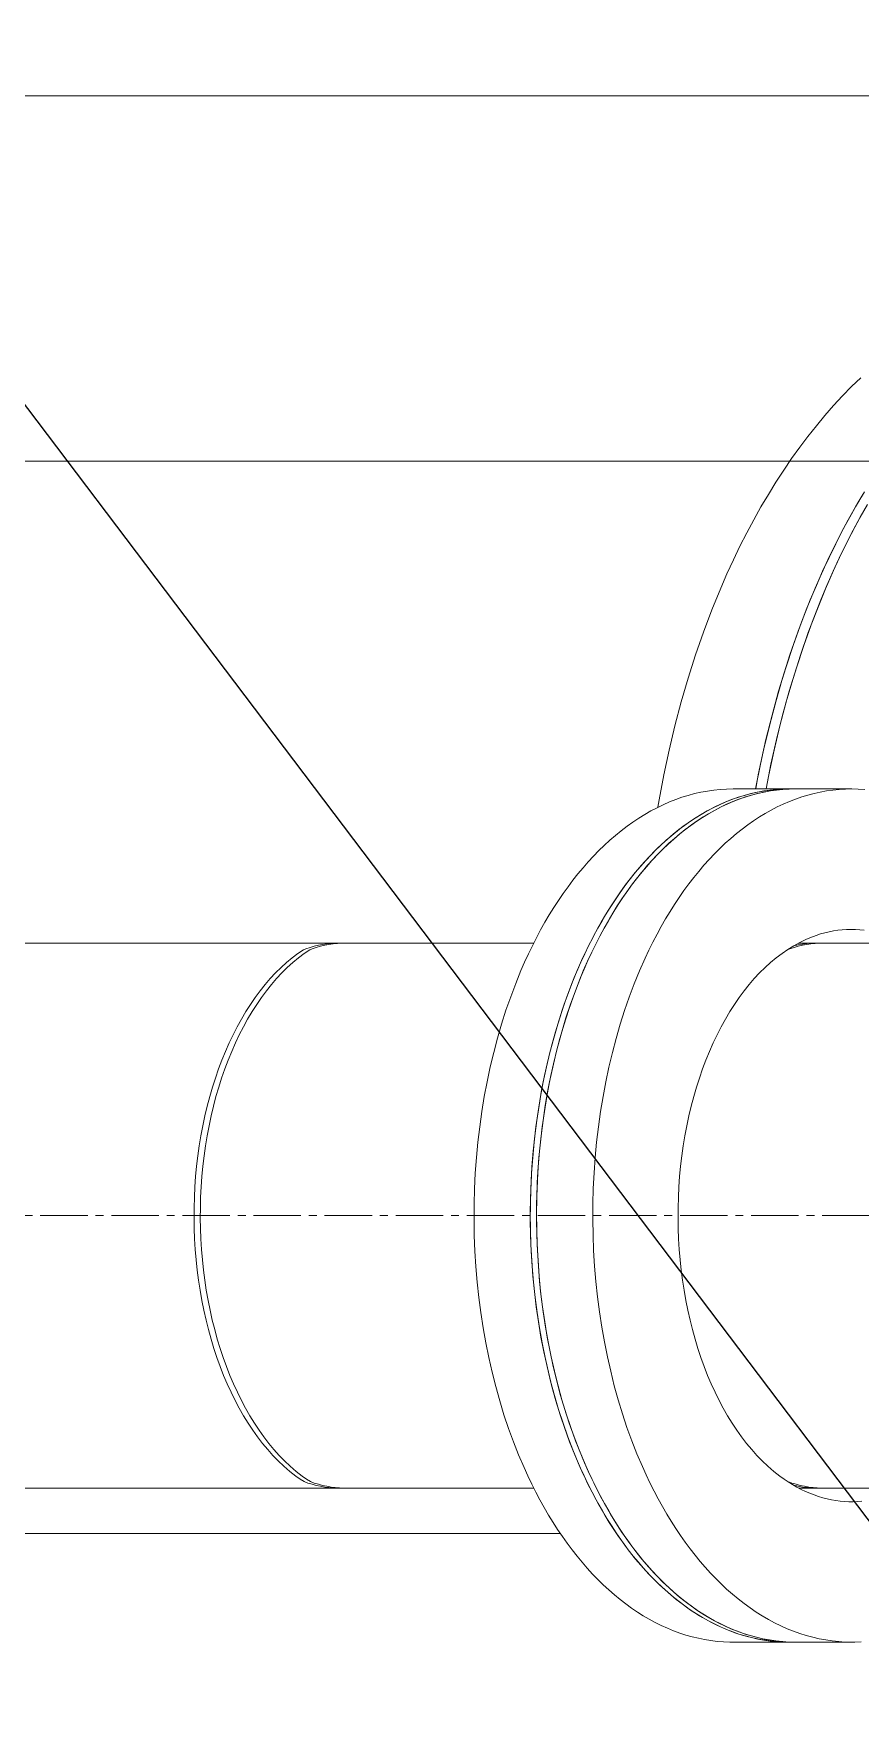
# Model space of a CAD drawing. Header units: millimetres. Extents: x 47631 to 558803, y 29659 to 315570.
# Drawn here: x 479241 to 479574, y 301700 to 302375 of the extents above; entities that cross this region are included whole.
import ezdxf

# ---------------------------------------------------------------- set-up
doc = ezdxf.new("R2010")
doc.units = ezdxf.units.MM
doc.linetypes.add('GP kota 13.83_20.63_22.63_PBS_strojarstvo_rashladni_sustav$0$CENTER2', pattern=[28.575, 19.05, -3.175, 3.175, -3.175])

msp = doc.modelspace()

# ---------------------------------------------------------------- linework, layer by layer
at = {"color": 1, "linetype": 'Continuous', "lineweight": -3}
msp.add_line((478509.57, 303187.58), (479940.55, 301296.13), dxfattribs=at)
at = {"color": 20, "linetype": 'Continuous', "lineweight": 18}
msp.add_line((478556.77, 302349.54), (488556.77, 302349.54), dxfattribs=at)
at = {"color": 8, "linetype": 'Continuous', "lineweight": 9}
for p, q in [((479573.62, 302236.22), (479569.95, 302232.65)), ((479566.32, 302228.94), (479562.75, 302225.09)), ((479569.95, 302232.65), (479566.32, 302228.94)), ((479559.24, 302221.09), (479555.79, 302216.94)), ((479562.75, 302225.09), (479559.24, 302221.09)), ((479552.41, 302212.68), (479549.11, 302208.27)), ((479555.79, 302216.94), (479552.41, 302212.68)), ((479549.11, 302208.27), (479545.85, 302203.72)), ((483157.14, 302202.73), (476790.99, 302202.73)), ((479542.67, 302199.06), (479539.55, 302194.26)), ((479545.85, 302203.72), (479542.67, 302199.06)), ((479539.55, 302194.26), (479536.5, 302189.34)), ((479536.5, 302189.34), (479533.54, 302184.3)), ((479574.48, 302189.34), (479571.5, 302184.3)), ((479575.11, 302190.39), (479572.12, 302185.34)), ((479530.63, 302179.15), (479527.82, 302173.86)), ((479533.54, 302184.3), (479530.63, 302179.15)), ((479568.61, 302179.15), (479565.8, 302173.86)), ((479569.19, 302180.19), (479566.36, 302174.92)), ((479571.5, 302184.3), (479568.61, 302179.15)), ((479572.12, 302185.34), (479569.19, 302180.19)), ((479570.58, 302174.92), (479573.43, 302180.19)), ((479571.28, 302176.22), (479574.11, 302181.42)), ((479573.43, 302180.19), (479576.36, 302185.34)), ((479527.82, 302173.86), (479525.09, 302168.48)), ((479565.8, 302173.86), (479563.05, 302168.48)), ((479566.36, 302174.92), (479563.59, 302169.53)), ((479567.83, 302169.53), (479570.58, 302174.92)), ((479568.51, 302170.88), (479571.28, 302176.22)), ((479525.09, 302168.48), (479522.43, 302162.99)), ((479563.05, 302168.48), (479560.41, 302162.99)), ((479563.59, 302169.53), (479560.9, 302164.03)), ((479563.22, 302159.93), (479565.82, 302165.47)), ((479565.15, 302164.03), (479567.83, 302169.53)), ((479565.82, 302165.47), (479568.51, 302170.88)), ((479522.43, 302162.99), (479519.84, 302157.39)), ((479560.41, 302162.99), (479557.83, 302157.39)), ((479560.9, 302164.03), (479558.3, 302158.44)), ((479559.47, 302151.44), (479563.22, 302159.93)), ((479562.54, 302158.44), (479565.15, 302164.03)), ((479519.84, 302157.39), (479517.36, 302151.69)), ((479555.79, 302152.73), (479553.35, 302146.93)), ((479557.83, 302157.39), (479555.34, 302151.69)), ((479558.3, 302158.44), (479555.79, 302152.73)), ((479557.6, 302146.93), (479560.02, 302152.73)), ((479560.02, 302152.73), (479562.54, 302158.44)), ((479517.36, 302151.69), (479513.79, 302142.95)), ((479553.35, 302146.93), (479549.87, 302138.05)), ((479555.34, 302151.69), (479551.75, 302142.95)), ((479554.11, 302138.05), (479557.6, 302146.93)), ((479555.92, 302142.73), (479559.47, 302151.44)), ((479513.79, 302142.95), (479510.41, 302134.01)), ((479551.75, 302142.95), (479548.39, 302134.01)), ((479552.55, 302133.81), (479555.92, 302142.73)), ((479510.41, 302134.01), (479507.23, 302124.86)), ((479548.39, 302134.01), (479545.19, 302124.86)), ((479549.87, 302138.05), (479546.59, 302128.97)), ((479549.38, 302124.68), (479552.55, 302133.81)), ((479550.83, 302128.97), (479554.11, 302138.05)), ((479507.23, 302124.86), (479504.26, 302115.53)), ((479545.19, 302124.86), (479542.24, 302115.53)), ((479546.59, 302128.97), (479543.51, 302119.68)), ((479547.76, 302119.68), (479550.83, 302128.97)), ((479543.51, 302119.68), (479540.64, 302110.22)), ((479544.88, 302110.22), (479547.76, 302119.68)), ((479546.42, 302115.39), (479549.38, 302124.68)), ((479504.26, 302115.53), (479501.49, 302106.04)), ((479542.24, 302115.53), (479539.47, 302106.04)), ((479543.67, 302105.92), (479546.42, 302115.39)), ((479501.49, 302106.04), (479498.93, 302096.38)), ((479539.47, 302106.04), (479536.91, 302096.38)), ((479540.64, 302110.22), (479537.99, 302100.58)), ((479541.13, 302096.28), (479543.67, 302105.92)), ((479542.24, 302100.58), (479544.88, 302110.22)), ((479537.99, 302100.58), (479535.55, 302090.82)), ((479539.8, 302090.82), (479542.24, 302100.58)), ((479498.93, 302096.38), (479496.59, 302086.58)), ((479536.91, 302096.38), (479534.57, 302086.58)), ((479538.79, 302086.51), (479541.13, 302096.28)), ((479496.59, 302086.58), (479494.48, 302076.63)), ((479534.57, 302086.58), (479532.46, 302076.63)), ((479535.55, 302090.82), (479533.34, 302080.9)), ((479536.68, 302076.59), (479538.79, 302086.51)), ((479537.56, 302080.9), (479539.8, 302090.82)), ((479533.34, 302080.9), (479531.36, 302070.98)), ((479535.6, 302070.98), (479537.56, 302080.9)), ((479494.48, 302076.63), (479492.59, 302066.56)), ((479517.12, 302070.77), (479514.55, 302070.5)), ((479519.7, 302070.93), (479517.12, 302070.77)), ((479522.29, 302070.98), (479519.7, 302070.93)), ((479544.88, 302070.98), (479522.29, 302070.98)), ((479532.46, 302076.63), (479531.4, 302070.98)), ((479535.63, 302070.98), (479536.68, 302076.59)), ((479539.73, 302070.77), (479537.15, 302070.5)), ((479539.79, 302070.77), (479537.25, 302070.51)), ((479542.31, 302070.93), (479539.73, 302070.77)), ((479539.78, 302070.51), (479542.32, 302070.77)), ((479542.34, 302070.93), (479539.79, 302070.77)), ((479539.83, 302070.53), (479542.35, 302070.78)), ((479544.89, 302070.98), (479542.31, 302070.93)), ((479542.32, 302070.77), (479544.87, 302070.93)), ((479544.89, 302070.98), (479542.34, 302070.93)), ((479542.35, 302070.78), (479544.88, 302070.93)), ((479544.87, 302070.93), (479547.41, 302070.98)), ((479544.88, 302070.93), (479547.41, 302070.98)), ((479547.41, 302070.98), (479544.89, 302070.98)), ((479570.02, 302070.98), (479547.42, 302070.98)), ((479562.44, 302070.53), (479564.96, 302070.78)), ((479564.96, 302070.78), (479567.49, 302070.93)), ((479567.49, 302070.93), (479570.02, 302070.98)), ((479570.02, 302070.98), (479572.64, 302070.93)), ((479572.64, 302070.93), (479575.27, 302070.76)), ((479494.26, 302064.64), (479491.78, 302063.45)), ((479492.59, 302066.56), (479492.1, 302063.6)), ((479496.75, 302065.74), (479494.26, 302064.64)), ((479499.25, 302066.73), (479496.75, 302065.74)), ((479501.78, 302067.62), (479499.25, 302066.73)), ((479504.32, 302068.4), (479501.78, 302067.62)), ((479506.86, 302069.08), (479504.32, 302068.4)), ((479509.42, 302069.66), (479506.86, 302069.08)), ((479511.98, 302070.13), (479509.42, 302069.66)), ((479514.55, 302070.5), (479511.98, 302070.13)), ((479516.85, 302064.64), (479514.38, 302063.45)), ((479517.2, 302064.8), (479514.75, 302063.64)), ((479519.36, 302065.74), (479516.85, 302064.64)), ((479519.66, 302065.87), (479517.2, 302064.8)), ((479517.27, 302063.64), (479519.72, 302064.8)), ((479517.48, 302063.74), (479519.91, 302064.89)), ((479521.86, 302066.73), (479519.36, 302065.74)), ((479522.14, 302066.84), (479519.66, 302065.87)), ((479519.72, 302064.8), (479522.19, 302065.87)), ((479519.91, 302064.89), (479522.36, 302065.94)), ((479524.39, 302067.62), (479521.86, 302066.73)), ((479524.63, 302067.71), (479522.14, 302066.84)), ((479522.19, 302065.87), (479524.67, 302066.84)), ((479522.36, 302065.94), (479524.83, 302066.89)), ((479526.93, 302068.4), (479524.39, 302067.62)), ((479527.14, 302068.47), (479524.63, 302067.71)), ((479524.67, 302066.84), (479527.16, 302067.71)), ((479524.83, 302066.89), (479527.3, 302067.74)), ((479529.46, 302069.08), (479526.93, 302068.4)), ((479529.66, 302069.13), (479527.14, 302068.47)), ((479527.16, 302067.71), (479529.66, 302068.47)), ((479527.3, 302067.74), (479529.78, 302068.5)), ((479532.02, 302069.66), (479529.46, 302069.08)), ((479532.19, 302069.7), (479529.66, 302069.13)), ((479529.66, 302068.47), (479532.17, 302069.13)), ((479529.78, 302068.5), (479532.28, 302069.16)), ((479534.59, 302070.13), (479532.02, 302069.66)), ((479532.17, 302069.13), (479534.7, 302069.7)), ((479534.71, 302070.16), (479532.19, 302069.7)), ((479532.28, 302069.16), (479534.79, 302069.72)), ((479537.15, 302070.5), (479534.59, 302070.13)), ((479534.7, 302069.7), (479537.24, 302070.16)), ((479537.25, 302070.51), (479534.71, 302070.16)), ((479534.79, 302069.72), (479537.3, 302070.17)), ((479537.24, 302070.16), (479539.78, 302070.51)), ((479537.3, 302070.17), (479539.83, 302070.53)), ((479540.08, 302063.74), (479542.51, 302064.89)), ((479542.51, 302064.89), (479544.97, 302065.94)), ((479544.97, 302065.94), (479547.43, 302066.89)), ((479547.43, 302066.89), (479549.9, 302067.74)), ((479549.9, 302067.74), (479552.39, 302068.5)), ((479552.39, 302068.5), (479554.89, 302069.16)), ((479554.89, 302069.16), (479557.39, 302069.72)), ((479557.39, 302069.72), (479559.91, 302070.17)), ((479559.91, 302070.17), (479562.44, 302070.53)), ((479482.08, 302057.67), (479479.71, 302055.99)), ((479484.47, 302059.27), (479482.08, 302057.67)), ((479486.89, 302060.76), (479484.47, 302059.27)), ((479489.32, 302062.15), (479486.89, 302060.76)), ((479491.78, 302063.45), (479489.32, 302062.15)), ((479504.68, 302057.67), (479502.32, 302055.99)), ((479505.16, 302058), (479502.82, 302056.35)), ((479507.08, 302059.27), (479504.68, 302057.67)), ((479507.53, 302059.55), (479505.16, 302058)), ((479505.34, 302056.35), (479507.69, 302058)), ((479505.61, 302056.55), (479507.94, 302058.17)), ((479509.49, 302060.76), (479507.08, 302059.27)), ((479509.91, 302061.02), (479507.53, 302059.55)), ((479507.69, 302058), (479510.04, 302059.55)), ((479507.94, 302058.17), (479510.3, 302059.71)), ((479511.92, 302062.15), (479509.49, 302060.76)), ((479512.33, 302062.37), (479509.91, 302061.02)), ((479510.04, 302059.55), (479512.44, 302061.02)), ((479510.3, 302059.71), (479512.67, 302061.15)), ((479514.38, 302063.45), (479511.92, 302062.15)), ((479514.75, 302063.64), (479512.33, 302062.37)), ((479512.44, 302061.02), (479514.84, 302062.37)), ((479512.67, 302061.15), (479515.06, 302062.49)), ((479514.84, 302062.37), (479517.27, 302063.64)), ((479515.06, 302062.49), (479517.48, 302063.74)), ((479528.22, 302056.55), (479530.55, 302058.17)), ((479530.55, 302058.17), (479532.89, 302059.71)), ((479532.89, 302059.71), (479535.27, 302061.15)), ((479535.27, 302061.15), (479537.67, 302062.49)), ((479537.67, 302062.49), (479540.08, 302063.74)), ((479475.06, 302052.31), (479472.77, 302050.33)), ((479477.36, 302054.19), (479475.06, 302052.31)), ((479479.71, 302055.99), (479477.36, 302054.19)), ((479495.94, 302050.85), (479493.71, 302048.82)), ((479497.66, 302052.31), (479495.37, 302050.33)), ((479498.2, 302052.76), (479495.94, 302050.85)), ((479496.24, 302048.82), (479498.47, 302050.85)), ((479496.55, 302049.13), (479498.78, 302051.12)), ((479499.97, 302054.19), (479497.66, 302052.31)), ((479500.5, 302054.61), (479498.2, 302052.76)), ((479498.47, 302050.85), (479500.73, 302052.76)), ((479498.78, 302051.12), (479501.03, 302053.02)), ((479502.32, 302055.99), (479499.97, 302054.19)), ((479502.82, 302056.35), (479500.5, 302054.61)), ((479500.73, 302052.76), (479503.02, 302054.61)), ((479501.03, 302053.02), (479503.3, 302054.83)), ((479503.02, 302054.61), (479505.34, 302056.35)), ((479503.3, 302054.83), (479505.61, 302056.55)), ((479519.16, 302049.13), (479521.38, 302051.12)), ((479521.38, 302051.12), (479523.63, 302053.02)), ((479523.63, 302053.02), (479525.91, 302054.83)), ((479525.91, 302054.83), (479528.22, 302056.55)), ((479466.21, 302043.97), (479464.08, 302041.68)), ((479468.37, 302046.18), (479466.21, 302043.97)), ((479470.55, 302048.31), (479468.37, 302046.18)), ((479472.77, 302050.33), (479470.55, 302048.31)), ((479488.81, 302043.97), (479486.69, 302041.68)), ((479489.34, 302044.52), (479487.19, 302042.24)), ((479490.98, 302046.18), (479488.81, 302043.97)), ((479491.51, 302046.72), (479489.34, 302044.52)), ((479489.72, 302042.24), (479491.85, 302044.52)), ((479490.07, 302042.62), (479492.21, 302044.88)), ((479493.16, 302048.31), (479490.98, 302046.18)), ((479493.71, 302048.82), (479491.51, 302046.72)), ((479491.85, 302044.52), (479494.03, 302046.72)), ((479492.21, 302044.88), (479494.36, 302047.04)), ((479495.37, 302050.33), (479493.16, 302048.31)), ((479494.03, 302046.72), (479496.24, 302048.82)), ((479494.36, 302047.04), (479496.55, 302049.13)), ((479512.68, 302042.62), (479514.8, 302044.88)), ((479514.8, 302044.88), (479516.96, 302047.04)), ((479516.96, 302047.04), (479519.16, 302049.13)), ((479462, 302039.3), (479459.95, 302036.83)), ((479464.08, 302041.68), (479462, 302039.3)), ((479483.03, 302037.42), (479481, 302034.88)), ((479484.6, 302039.3), (479482.55, 302036.83)), ((479485.09, 302039.87), (479483.03, 302037.42)), ((479483.52, 302034.88), (479485.56, 302037.42)), ((479483.9, 302035.36), (479485.92, 302037.86)), ((479486.69, 302041.68), (479484.6, 302039.3)), ((479487.19, 302042.24), (479485.09, 302039.87)), ((479485.56, 302037.42), (479487.62, 302039.87)), ((479485.92, 302037.86), (479487.98, 302040.29)), ((479487.62, 302039.87), (479489.72, 302042.24)), ((479487.98, 302040.29), (479490.07, 302042.62)), ((479506.5, 302035.36), (479508.53, 302037.86)), ((479508.53, 302037.86), (479510.58, 302040.29)), ((479510.58, 302040.29), (479512.68, 302042.62)), ((479455.97, 302031.67), (479454.02, 302028.96)), ((479457.93, 302034.29), (479455.97, 302031.67)), ((479459.95, 302036.83), (479457.93, 302034.29)), ((479478.56, 302031.67), (479476.63, 302028.96)), ((479479, 302032.27), (479477.05, 302029.57)), ((479480.54, 302034.29), (479478.56, 302031.67)), ((479481, 302034.88), (479479, 302032.27)), ((479479.57, 302029.57), (479481.53, 302032.27)), ((479479.96, 302030.12), (479481.91, 302032.78)), ((479482.55, 302036.83), (479480.54, 302034.29)), ((479481.53, 302032.27), (479483.52, 302034.88)), ((479481.91, 302032.78), (479483.9, 302035.36)), ((479502.57, 302030.12), (479504.51, 302032.78)), ((479504.51, 302032.78), (479506.5, 302035.36)), ((479452.13, 302026.19), (479450.28, 302023.33)), ((479454.02, 302028.96), (479452.13, 302026.19)), ((479473.26, 302023.94), (479471.44, 302021.03)), ((479474.73, 302026.19), (479472.87, 302023.33)), ((479475.14, 302026.8), (479473.26, 302023.94)), ((479473.97, 302021.03), (479475.79, 302023.94)), ((479474.37, 302021.67), (479476.19, 302024.57)), ((479476.63, 302028.96), (479474.73, 302026.19)), ((479477.05, 302029.57), (479475.14, 302026.8)), ((479475.79, 302023.94), (479477.66, 302026.8)), ((479476.19, 302024.57), (479478.06, 302027.37)), ((479477.66, 302026.8), (479479.57, 302029.57)), ((479478.06, 302027.37), (479479.96, 302030.12)), ((479496.97, 302021.67), (479498.8, 302024.57)), ((479498.8, 302024.57), (479500.67, 302027.37)), ((479500.67, 302027.37), (479502.57, 302030.12)), ((479446.7, 302017.4), (479444.97, 302014.34)), ((479448.46, 302020.4), (479446.7, 302017.4)), ((479450.28, 302023.33), (479448.46, 302020.4)), ((479469.3, 302017.4), (479467.57, 302014.34)), ((479469.66, 302018.02), (479467.92, 302014.96)), ((479471.07, 302020.4), (479469.3, 302017.4)), ((479471.44, 302021.03), (479469.66, 302018.02)), ((479470.44, 302014.96), (479472.19, 302018.02)), ((479470.85, 302015.69), (479472.59, 302018.72)), ((479472.87, 302023.33), (479471.07, 302020.4)), ((479472.19, 302018.02), (479473.97, 302021.03)), ((479472.59, 302018.72), (479474.37, 302021.67)), ((479493.45, 302015.69), (479495.19, 302018.72)), ((479495.19, 302018.72), (479496.97, 302021.67)), ((479443.29, 302011.19), (479441.67, 302007.99)), ((479444.97, 302014.34), (479443.29, 302011.19)), ((479465.9, 302011.19), (479464.27, 302007.99)), ((479466.23, 302011.82), (479464.58, 302008.61)), ((479467.57, 302014.34), (479465.9, 302011.19)), ((479467.92, 302014.96), (479466.23, 302011.82)), ((479467.11, 302008.61), (479468.75, 302011.82)), ((479467.51, 302009.42), (479469.16, 302012.59)), ((479468.75, 302011.82), (479470.44, 302014.96)), ((479469.16, 302012.59), (479470.85, 302015.69)), ((479490.12, 302009.42), (479491.77, 302012.59)), ((479491.77, 302012.59), (479493.45, 302015.69)), ((479549.13, 302009.28), (479551.58, 302010.45)), ((479551.58, 302010.45), (479553.22, 302011.16)), ((479553.22, 302011.16), (479555.78, 302012.13)), ((479555.78, 302012.13), (479557.5, 302012.69)), ((479557.5, 302012.69), (479559.24, 302013.16)), ((479559.24, 302013.16), (479560.97, 302013.58)), ((479560.97, 302013.58), (479562.72, 302013.91)), ((479562.72, 302013.91), (479564.46, 302014.18)), ((479564.46, 302014.18), (479566.22, 302014.37)), ((479566.22, 302014.37), (479567.97, 302014.49)), ((479567.97, 302014.49), (479569.72, 302014.54)), ((479569.72, 302014.54), (479571.47, 302014.52)), ((479571.47, 302014.52), (479573.23, 302014.42)), ((479573.23, 302014.42), (479574.98, 302014.25)), ((479442.22, 302009.06), (476704.81, 302009.06)), ((479345.12, 302003.12), (479347.44, 302004.86)), ((479347.44, 302004.86), (479349.66, 302006.32)), ((479347.64, 302003.12), (479349.96, 302004.86)), ((479350.6, 302006.77), (479349.66, 302006.32)), ((479349.96, 302004.86), (479352.19, 302006.32)), ((479352.28, 302007.31), (479350.6, 302006.77)), ((479353.12, 302006.77), (479352.19, 302006.32)), ((479353.96, 302007.77), (479352.28, 302007.31)), ((479354.8, 302007.31), (479353.12, 302006.77)), ((479355.66, 302008.16), (479353.96, 302007.77)), ((479356.48, 302007.77), (479354.8, 302007.31)), ((479357.35, 302008.49), (479355.66, 302008.16)), ((479358.18, 302008.16), (479356.48, 302007.77)), ((479359.05, 302008.75), (479357.35, 302008.49)), ((479359.88, 302008.49), (479358.18, 302008.16)), ((479360.75, 302008.92), (479359.05, 302008.75)), ((479361.57, 302008.75), (479359.88, 302008.49)), ((479362.46, 302009.03), (479360.75, 302008.92)), ((479363.27, 302008.92), (479361.57, 302008.75)), ((479364.16, 302009.06), (479362.46, 302009.03)), ((479364.98, 302009.03), (479363.27, 302008.92)), ((479366.69, 302009.06), (479364.98, 302009.03)), ((479440.08, 302004.72), (479438.55, 302001.38)), ((479441.67, 302007.99), (479440.08, 302004.72)), ((479462.69, 302004.72), (479461.15, 302001.38)), ((479462.98, 302005.34), (479461.43, 302002.01)), ((479464.27, 302007.99), (479462.69, 302004.72)), ((479464.58, 302008.61), (479462.98, 302005.34)), ((479463.96, 302002.01), (479465.51, 302005.34)), ((479464.36, 302002.9), (479465.91, 302006.19)), ((479465.51, 302005.34), (479467.11, 302008.61)), ((479465.91, 302006.19), (479467.51, 302009.42)), ((479486.97, 302002.9), (479488.52, 302006.19)), ((479488.52, 302006.19), (479490.12, 302009.42)), ((479539.67, 302003.12), (479541.99, 302004.86)), ((479541.99, 302004.86), (479544.33, 302006.49)), ((479545.15, 302006.77), (479544.32, 302006.46)), ((479544.33, 302006.49), (479546.71, 302007.95)), ((479546.82, 302007.31), (479545.15, 302006.77)), ((479546.71, 302007.95), (479549.13, 302009.28)), ((479548.5, 302008.33), (479546.71, 302007.95)), ((479548.51, 302007.77), (479546.82, 302007.31)), ((479550.28, 302008.64), (479548.5, 302008.33)), ((479550.2, 302008.16), (479548.51, 302007.77)), ((483122.55, 302009.06), (479548.73, 302009.06)), ((479551.9, 302008.49), (479550.2, 302008.16)), ((479552.07, 302008.86), (479550.28, 302008.64)), ((479553.6, 302008.75), (479551.9, 302008.49)), ((479553.87, 302009), (479552.07, 302008.86)), ((479555.29, 302008.92), (479553.6, 302008.75)), ((479555.66, 302009.06), (479553.87, 302009)), ((479557, 302009.03), (479555.29, 302008.92)), ((479557.46, 302009.05), (479555.66, 302009.06)), ((479558.71, 302009.06), (479557, 302009.03)), ((479336.31, 301994.76), (479338.44, 301997.04)), ((479338.44, 301997.04), (479340.62, 301999.2)), ((479338.83, 301994.76), (479340.97, 301997.04)), ((479340.62, 301999.2), (479342.85, 302001.23)), ((479340.97, 301997.04), (479343.14, 301999.2)), ((479342.85, 302001.23), (479345.12, 302003.12)), ((479343.14, 301999.2), (479345.37, 302001.23)), ((479345.37, 302001.23), (479347.64, 302003.12)), ((479437.07, 301997.99), (479434.95, 301992.79)), ((479438.55, 302001.38), (479437.07, 301997.99)), ((479459.68, 301997.99), (479457.54, 301992.79)), ((479459.95, 301998.61), (479458.49, 301995.16)), ((479461.15, 302001.38), (479459.68, 301997.99)), ((479461.43, 302002.01), (479459.95, 301998.61)), ((479460.02, 301992.66), (479462.13, 301997.84)), ((479461.02, 301995.16), (479462.46, 301998.61)), ((479462.13, 301997.84), (479464.36, 302002.9)), ((479462.46, 301998.61), (479463.96, 302002.01)), ((479482.61, 301992.66), (479484.74, 301997.84)), ((479484.74, 301997.84), (479486.97, 302002.9)), ((479530.86, 301994.76), (479532.99, 301997.04)), ((479532.99, 301997.04), (479535.16, 301999.2)), ((479535.16, 301999.2), (479537.4, 302001.23)), ((479537.4, 302001.23), (479539.67, 302003.12)), ((479330.23, 301987.14), (479332.19, 301989.8)), ((479332.19, 301989.8), (479334.22, 301992.34)), ((479332.75, 301987.14), (479334.72, 301989.8)), ((479334.22, 301992.34), (479336.31, 301994.76)), ((479334.72, 301989.8), (479336.74, 301992.34)), ((479336.74, 301992.34), (479338.83, 301994.76)), ((479434.95, 301992.79), (479432.93, 301987.47)), ((479456.42, 301989.87), (479454.46, 301984.47)), ((479457.54, 301992.79), (479455.54, 301987.47)), ((479458.49, 301995.16), (479456.42, 301989.87)), ((479456.99, 301984.47), (479458.94, 301989.87)), ((479458.02, 301987.35), (479460.02, 301992.66)), ((479458.94, 301989.87), (479461.02, 301995.16)), ((479480.61, 301987.35), (479482.61, 301992.66)), ((479524.78, 301987.14), (479526.74, 301989.8)), ((479526.74, 301989.8), (479528.77, 301992.34)), ((479528.77, 301992.34), (479530.86, 301994.76)), ((479326.47, 301981.47), (479328.32, 301984.37)), ((479328.32, 301984.37), (479330.23, 301987.14)), ((479328.99, 301981.47), (479330.85, 301984.37)), ((479330.85, 301984.37), (479332.75, 301987.14)), ((479432.93, 301987.47), (479431.04, 301982.02)), ((479454.46, 301984.47), (479452.63, 301978.94)), ((479455.54, 301987.47), (479453.63, 301982.02)), ((479455.16, 301978.94), (479456.99, 301984.47)), ((479456.12, 301981.91), (479458.02, 301987.35)), ((479478.73, 301981.91), (479480.61, 301987.35)), ((479521.02, 301981.47), (479522.87, 301984.37)), ((479522.87, 301984.37), (479524.78, 301987.14)), ((479322.98, 301975.38), (479324.69, 301978.48)), ((479324.69, 301978.48), (479326.47, 301981.47)), ((479325.5, 301975.38), (479327.21, 301978.48)), ((479327.21, 301978.48), (479328.99, 301981.47)), ((479429.27, 301976.47), (479427.62, 301970.82)), ((479431.04, 301982.02), (479429.27, 301976.47)), ((479451.88, 301976.47), (479450.23, 301970.82)), ((479452.63, 301978.94), (479450.92, 301973.31)), ((479453.63, 301982.02), (479451.88, 301976.47)), ((479452.73, 301970.74), (479454.37, 301976.38)), ((479453.45, 301973.31), (479455.16, 301978.94)), ((479454.37, 301976.38), (479456.12, 301981.91)), ((479475.33, 301970.74), (479476.97, 301976.38)), ((479476.97, 301976.38), (479478.73, 301981.91)), ((479517.53, 301975.38), (479519.23, 301978.48)), ((479519.23, 301978.48), (479521.02, 301981.47)), ((479319.77, 301968.88), (479321.33, 301972.17)), ((479321.33, 301972.17), (479322.98, 301975.38)), ((479322.29, 301968.88), (479323.85, 301972.17)), ((479323.85, 301972.17), (479325.5, 301975.38)), ((479427.62, 301970.82), (479426.1, 301965.07)), ((479450.23, 301970.82), (479448.7, 301965.07)), ((479450.92, 301973.31), (479449.35, 301967.57)), ((479451.22, 301965.01), (479452.73, 301970.74)), ((479451.88, 301967.57), (479453.45, 301973.31)), ((479473.81, 301965.01), (479475.33, 301970.74)), ((479514.32, 301968.88), (479515.88, 301972.17)), ((479515.88, 301972.17), (479517.53, 301975.38)), ((479316.85, 301962), (479318.27, 301965.48)), ((479318.27, 301965.48), (479319.77, 301968.88)), ((479319.37, 301962), (479320.79, 301965.48)), ((479320.79, 301965.48), (479322.29, 301968.88)), ((479426.1, 301965.07), (479424.7, 301959.23)), ((479448.7, 301965.07), (479447.31, 301959.23)), ((479449.35, 301967.57), (479447.9, 301961.76)), ((479449.83, 301959.2), (479451.22, 301965.01)), ((479450.42, 301961.76), (479451.88, 301967.57)), ((479472.43, 301959.2), (479473.81, 301965.01)), ((479511.4, 301962), (479512.81, 301965.48)), ((479512.81, 301965.48), (479514.32, 301968.88)), ((479314.24, 301954.8), (479315.5, 301958.45)), ((479315.5, 301958.45), (479316.85, 301962)), ((479316.76, 301954.8), (479318.02, 301958.45)), ((479318.02, 301958.45), (479319.37, 301962)), ((479424.7, 301959.23), (479423.45, 301953.31)), ((479447.31, 301959.23), (479446.05, 301953.31)), ((479447.9, 301961.76), (479446.58, 301955.85)), ((479448.57, 301953.29), (479449.83, 301959.2)), ((479449.09, 301955.85), (479450.42, 301961.76)), ((479471.18, 301953.29), (479472.43, 301959.2)), ((479508.79, 301954.8), (479510.04, 301958.45)), ((479510.04, 301958.45), (479511.4, 301962)), ((479311.96, 301947.31), (479313.05, 301951.09)), ((479313.05, 301951.09), (479314.24, 301954.8)), ((479314.48, 301947.31), (479315.58, 301951.09)), ((479315.58, 301951.09), (479316.76, 301954.8)), ((479423.45, 301953.31), (479422.32, 301947.32)), ((479445.38, 301949.87), (479444.33, 301943.82)), ((479446.05, 301953.31), (479444.93, 301947.32)), ((479446.58, 301955.85), (479445.38, 301949.87)), ((479446.85, 301943.82), (479447.91, 301949.87)), ((479447.45, 301947.32), (479448.57, 301953.29)), ((479447.91, 301949.87), (479449.09, 301955.85)), ((479470.05, 301947.32), (479471.18, 301953.29)), ((479506.5, 301947.31), (479507.6, 301951.09)), ((479507.6, 301951.09), (479508.79, 301954.8)), ((479310.01, 301939.57), (479310.94, 301943.46)), ((479310.94, 301943.46), (479311.96, 301947.31)), ((479312.54, 301939.57), (479313.46, 301943.46)), ((479313.46, 301943.46), (479314.48, 301947.31)), ((479422.32, 301947.32), (479421.32, 301941.28)), ((479444.33, 301943.82), (479443.42, 301937.7)), ((479444.93, 301947.32), (479443.93, 301941.28)), ((479445.93, 301937.7), (479446.85, 301943.82)), ((479446.46, 301941.29), (479447.45, 301947.32)), ((479469.06, 301941.29), (479470.05, 301947.32)), ((479504.56, 301939.57), (479505.49, 301943.46)), ((479505.49, 301943.46), (479506.5, 301947.31)), ((479309.16, 301935.6), (479310.01, 301939.57)), ((479311.68, 301935.6), (479312.54, 301939.57)), ((479421.32, 301941.28), (479420.47, 301935.16)), ((479443.42, 301937.7), (479442.62, 301931.55)), ((479443.93, 301941.28), (479443.08, 301935.16)), ((479445.15, 301931.55), (479445.93, 301937.7)), ((479445.6, 301935.2), (479446.46, 301941.29)), ((479468.21, 301935.2), (479469.06, 301941.29)), ((479503.71, 301935.6), (479504.56, 301939.57)), ((479307.74, 301927.56), (479308.42, 301931.6)), ((479308.42, 301931.6), (479309.16, 301935.6)), ((479310.27, 301927.56), (479310.94, 301931.6)), ((479310.94, 301931.6), (479311.68, 301935.6)), ((479420.47, 301935.16), (479419.75, 301929.01)), ((479442.62, 301931.55), (479441.99, 301925.35)), ((479443.08, 301935.16), (479442.35, 301929.01)), ((479444.3, 301922.89), (479444.88, 301929.07)), ((479444.5, 301925.35), (479445.15, 301931.55)), ((479444.88, 301929.07), (479445.6, 301935.2)), ((479466.89, 301922.89), (479467.48, 301929.07)), ((479467.48, 301929.07), (479468.21, 301935.2)), ((479502.29, 301927.56), (479502.96, 301931.6)), ((479502.96, 301931.6), (479503.71, 301935.6)), ((479306.68, 301919.35), (479307.17, 301923.47)), ((479307.17, 301923.47), (479307.74, 301927.56)), ((479309.2, 301919.35), (479309.69, 301923.47)), ((479309.69, 301923.47), (479310.27, 301927.56)), ((479419.16, 301922.81), (479418.71, 301916.58)), ((479419.75, 301929.01), (479419.16, 301922.81)), ((479441.77, 301922.81), (479441.32, 301916.58)), ((479441.99, 301925.35), (479441.48, 301919.1)), ((479442.35, 301929.01), (479441.77, 301922.81)), ((479443.84, 301916.68), (479444.3, 301922.89)), ((479444, 301919.1), (479444.5, 301925.35)), ((479466.45, 301916.68), (479466.89, 301922.89)), ((479501.23, 301919.35), (479501.72, 301923.47)), ((479501.72, 301923.47), (479502.29, 301927.56)), ((479306.29, 301915.2), (479306.68, 301919.35)), ((479308.81, 301915.2), (479309.2, 301919.35)), ((479418.71, 301916.58), (479418.4, 301910.33)), ((479441.32, 301916.58), (479441, 301910.33)), ((479441.48, 301919.1), (479441.11, 301912.83)), ((479443.53, 301910.45), (479443.84, 301916.68)), ((479443.64, 301912.83), (479444, 301919.1)), ((479466.13, 301910.45), (479466.45, 301916.68)), ((479500.84, 301915.2), (479501.23, 301919.35)), ((479305.78, 301906.87), (479306, 301911.04)), ((479306, 301911.04), (479306.29, 301915.2)), ((479308.3, 301906.87), (479308.52, 301911.04)), ((479308.52, 301911.04), (479308.81, 301915.2)), ((479418.4, 301910.33), (479418.23, 301904.07)), ((479441, 301910.33), (479440.84, 301904.07)), ((479441.11, 301912.83), (479440.89, 301906.55)), ((479443.36, 301904.2), (479443.53, 301910.45)), ((479443.4, 301906.55), (479443.64, 301912.83)), ((479465.96, 301904.2), (479466.13, 301910.45)), ((479500.33, 301906.87), (479500.55, 301911.04)), ((479500.55, 301911.04), (479500.84, 301915.2)), ((479305.64, 301898.48), (479305.67, 301902.68)), ((479305.67, 301902.68), (479305.78, 301906.87)), ((479308.17, 301898.48), (479308.19, 301902.68)), ((479308.19, 301902.68), (479308.3, 301906.87)), ((479418.23, 301904.07), (479418.2, 301897.8)), ((479440.89, 301906.55), (479440.79, 301900.26)), ((479440.84, 301904.07), (479440.8, 301897.8)), ((479443.32, 301900.26), (479443.4, 301906.55)), ((479443.33, 301897.95), (479443.36, 301904.2)), ((479465.93, 301897.95), (479465.96, 301904.2)), ((479500.19, 301898.48), (479500.22, 301902.68)), ((479500.22, 301902.68), (479500.33, 301906.87)), ((479305.72, 301894.29), (479305.64, 301898.48)), ((479308.24, 301894.29), (479308.17, 301898.48)), ((479418.2, 301897.8), (479418.31, 301891.53)), ((479440.79, 301900.26), (479440.85, 301893.97)), ((479440.8, 301897.8), (479440.91, 301891.53)), ((479443.38, 301893.97), (479443.32, 301900.26)), ((479443.43, 301891.7), (479443.33, 301897.95)), ((479466.04, 301891.7), (479465.93, 301897.95)), ((479500.27, 301894.29), (479500.19, 301898.48)), ((479305.88, 301890.11), (479305.72, 301894.29)), ((479306.13, 301885.93), (479305.88, 301890.11)), ((479308.4, 301890.11), (479308.24, 301894.29)), ((479308.65, 301885.93), (479308.4, 301890.11)), ((479418.31, 301891.53), (479418.55, 301885.27)), ((479440.85, 301893.97), (479441.05, 301887.71)), ((479440.91, 301891.53), (479441.16, 301885.27)), ((479443.56, 301887.71), (479443.38, 301893.97)), ((479443.67, 301885.47), (479443.43, 301891.7)), ((479466.28, 301885.47), (479466.04, 301891.7)), ((479500.42, 301890.11), (479500.27, 301894.29)), ((479500.68, 301885.93), (479500.42, 301890.11)), ((479306.47, 301881.78), (479306.13, 301885.93)), ((479309, 301881.78), (479308.65, 301885.93)), ((479418.55, 301885.27), (479418.94, 301879.03)), ((479441.05, 301887.71), (479441.38, 301881.45)), ((479441.16, 301885.27), (479441.55, 301879.03)), ((479443.91, 301881.45), (479443.56, 301887.71)), ((479444.05, 301879.25), (479443.67, 301885.47)), ((479466.66, 301879.25), (479466.28, 301885.47)), ((479501.02, 301881.78), (479500.68, 301885.93)), ((479306.91, 301877.64), (479306.47, 301881.78)), ((479307.45, 301873.54), (479306.91, 301877.64)), ((479309.44, 301877.64), (479309, 301881.78)), ((479309.97, 301873.54), (479309.44, 301877.64)), ((479418.94, 301879.03), (479419.47, 301872.82)), ((479441.38, 301881.45), (479441.85, 301875.22)), ((479441.55, 301879.03), (479442.07, 301872.82)), ((479441.85, 301875.22), (479442.45, 301869.02)), ((479444.37, 301875.22), (479443.91, 301881.45)), ((479444.56, 301873.06), (479444.05, 301879.25)), ((479444.98, 301869.02), (479444.37, 301875.22)), ((479467.17, 301873.05), (479466.66, 301879.25)), ((479501.46, 301877.64), (479501.02, 301881.78)), ((479502, 301873.54), (479501.46, 301877.64)), ((479308.06, 301869.48), (479307.45, 301873.54)), ((479308.78, 301865.45), (479308.06, 301869.48)), ((479310.58, 301869.48), (479309.97, 301873.54)), ((479311.3, 301865.45), (479310.58, 301869.48)), ((479419.47, 301872.82), (479420.13, 301866.64)), ((479442.07, 301872.82), (479442.73, 301866.64)), ((479442.45, 301869.02), (479443.21, 301862.86)), ((479445.22, 301866.9), (479444.56, 301873.06)), ((479445.72, 301862.86), (479444.98, 301869.02)), ((479467.83, 301866.9), (479467.17, 301873.05)), ((479502.61, 301869.48), (479502, 301873.54)), ((479503.33, 301865.45), (479502.61, 301869.48)), ((479309.57, 301861.47), (479308.78, 301865.45)), ((479312.1, 301861.47), (479311.3, 301865.45)), ((479420.13, 301866.64), (479420.92, 301860.52)), ((479442.73, 301866.64), (479443.53, 301860.52)), ((479443.21, 301862.86), (479444.09, 301856.76)), ((479446.02, 301860.78), (479445.22, 301866.9)), ((479446.62, 301856.76), (479445.72, 301862.86)), ((479468.62, 301860.78), (479467.83, 301866.9)), ((479504.12, 301861.47), (479503.33, 301865.45)), ((479310.47, 301857.54), (479309.57, 301861.47)), ((479311.43, 301853.67), (479310.47, 301857.54)), ((479312.99, 301857.54), (479312.1, 301861.47)), ((479313.95, 301853.67), (479312.99, 301857.54)), ((479420.92, 301860.52), (479421.86, 301854.44)), ((479443.53, 301860.52), (479444.47, 301854.44)), ((479444.09, 301856.76), (479445.11, 301850.7)), ((479446.94, 301854.73), (479446.02, 301860.78)), ((479447.63, 301850.7), (479446.62, 301856.76)), ((479469.54, 301854.73), (479468.62, 301860.78)), ((479505.01, 301857.54), (479504.12, 301861.47)), ((479505.98, 301853.67), (479505.01, 301857.54)), ((479312.49, 301849.85), (479311.43, 301853.67)), ((479313.63, 301846.1), (479312.49, 301849.85)), ((479315.01, 301849.85), (479313.95, 301853.67)), ((479316.15, 301846.1), (479315.01, 301849.85)), ((479421.86, 301854.44), (479422.92, 301848.42)), ((479422.92, 301848.42), (479424.13, 301842.46)), ((479444.47, 301854.44), (479445.53, 301848.42)), ((479445.11, 301850.7), (479446.26, 301844.72)), ((479445.53, 301848.42), (479446.74, 301842.46)), ((479447.99, 301848.72), (479446.94, 301854.73)), ((479448.79, 301844.72), (479447.63, 301850.7)), ((479449.19, 301842.79), (479447.99, 301848.72)), ((479470.6, 301848.72), (479469.54, 301854.73)), ((479471.8, 301842.79), (479470.6, 301848.72)), ((479507.04, 301849.85), (479505.98, 301853.67)), ((479508.18, 301846.1), (479507.04, 301849.85)), ((479314.86, 301842.42), (479313.63, 301846.1)), ((479316.17, 301838.82), (479314.86, 301842.42)), ((479317.38, 301842.42), (479316.15, 301846.1)), ((479318.69, 301838.82), (479317.38, 301842.42)), ((479424.13, 301842.46), (479425.46, 301836.59)), ((479446.26, 301844.72), (479447.54, 301838.81)), ((479446.74, 301842.46), (479448.07, 301836.59)), ((479450.07, 301838.81), (479448.79, 301844.72)), ((479450.51, 301836.93), (479449.19, 301842.79)), ((479473.12, 301836.93), (479471.8, 301842.79)), ((479509.41, 301842.42), (479508.18, 301846.1)), ((479510.71, 301838.82), (479509.41, 301842.42)), ((479317.55, 301835.3), (479316.17, 301838.82)), ((479319, 301831.87), (479317.55, 301835.3)), ((479320.07, 301835.3), (479318.69, 301838.82)), ((479321.52, 301831.87), (479320.07, 301835.3)), ((479425.46, 301836.59), (479426.93, 301830.8)), ((479447.54, 301838.81), (479448.96, 301832.98)), ((479448.07, 301836.59), (479449.53, 301830.8)), ((479451.49, 301832.98), (479450.07, 301838.81)), ((479451.96, 301831.15), (479450.51, 301836.93)), ((479474.57, 301831.15), (479473.12, 301836.93)), ((479512.09, 301835.3), (479510.71, 301838.82)), ((479513.55, 301831.87), (479512.09, 301835.3)), ((479320.54, 301828.52), (479319, 301831.87)), ((479322.15, 301825.26), (479320.54, 301828.52)), ((479323.06, 301828.52), (479321.52, 301831.87)), ((479324.67, 301825.26), (479323.06, 301828.52)), ((479426.93, 301830.8), (479428.51, 301825.1)), ((479448.96, 301832.98), (479450.51, 301827.24)), ((479449.53, 301830.8), (479451.12, 301825.1)), ((479453.02, 301827.24), (479451.49, 301832.98)), ((479453.54, 301825.47), (479451.96, 301831.15)), ((479476.14, 301825.47), (479474.57, 301831.15)), ((479515.08, 301828.52), (479513.55, 301831.87)), ((479516.7, 301825.26), (479515.08, 301828.52)), ((479323.83, 301822.11), (479322.15, 301825.26)), ((479325.58, 301819.06), (479323.83, 301822.11)), ((479326.35, 301822.11), (479324.67, 301825.26)), ((479328.1, 301819.06), (479326.35, 301822.11)), ((479428.51, 301825.1), (479430.23, 301819.5)), ((479450.51, 301827.24), (479452.17, 301821.59)), ((479451.12, 301825.1), (479452.83, 301819.5)), ((479452.17, 301821.59), (479453.98, 301816.05)), ((479454.7, 301821.59), (479453.02, 301827.24)), ((479455.23, 301819.88), (479453.54, 301825.47)), ((479456.49, 301816.05), (479454.7, 301821.59)), ((479477.84, 301819.88), (479476.14, 301825.47)), ((479518.38, 301822.11), (479516.7, 301825.26)), ((479520.13, 301819.06), (479518.38, 301822.11)), ((479327.39, 301816.12), (479325.58, 301819.06)), ((479329.26, 301813.29), (479327.39, 301816.12)), ((479329.91, 301816.12), (479328.1, 301819.06)), ((479331.79, 301813.29), (479329.91, 301816.12)), ((479430.23, 301819.5), (479432.06, 301814.01)), ((479452.83, 301819.5), (479454.67, 301814.01)), ((479453.98, 301816.05), (479455.89, 301810.63)), ((479457.06, 301814.4), (479455.23, 301819.88)), ((479458.41, 301810.63), (479456.49, 301816.05)), ((479459.01, 301809.03), (479457.06, 301814.4)), ((479479.66, 301814.4), (479477.84, 301819.88)), ((479481.61, 301809.03), (479479.66, 301814.4)), ((479521.93, 301816.12), (479520.13, 301819.06)), ((479523.81, 301813.29), (479521.93, 301816.12)), ((479331.21, 301810.58), (479329.26, 301813.29)), ((479333.21, 301807.98), (479331.21, 301810.58)), ((479333.73, 301810.58), (479331.79, 301813.29)), ((479335.26, 301805.5), (479333.21, 301807.98)), ((479335.73, 301807.98), (479333.73, 301810.58)), ((479337.78, 301805.5), (479335.73, 301807.98)), ((479432.06, 301814.01), (479434.03, 301808.64)), ((479434.03, 301808.64), (479436.1, 301803.37)), ((479454.67, 301814.01), (479456.62, 301808.64)), ((479455.89, 301810.63), (479457.92, 301805.32)), ((479456.62, 301808.64), (479458.71, 301803.37)), ((479460.45, 301805.32), (479458.41, 301810.63)), ((479461.07, 301803.78), (479459.01, 301809.03)), ((479483.68, 301803.78), (479481.61, 301809.03)), ((479525.75, 301810.58), (479523.81, 301813.29)), ((479527.76, 301807.98), (479525.75, 301810.58)), ((479529.81, 301805.5), (479527.76, 301807.98)), ((479337.37, 301803.14), (479335.26, 301805.5)), ((479339.52, 301800.92), (479337.37, 301803.14)), ((479339.89, 301803.14), (479337.78, 301805.5)), ((479341.73, 301798.83), (479339.52, 301800.92)), ((479342.04, 301800.92), (479339.89, 301803.14)), ((479344.25, 301798.83), (479342.04, 301800.92)), ((479436.1, 301803.37), (479438.29, 301798.25)), ((479457.92, 301805.32), (479460.08, 301800.13)), ((479458.71, 301803.37), (479460.9, 301798.25)), ((479462.61, 301800.13), (479460.45, 301805.32)), ((479463.24, 301798.66), (479461.07, 301803.78)), ((479485.85, 301798.66), (479483.68, 301803.78)), ((479531.92, 301803.14), (479529.81, 301805.5)), ((479534.07, 301800.92), (479531.92, 301803.14)), ((479536.28, 301798.83), (479534.07, 301800.92)), ((479344.16, 301796.73), (479341.73, 301798.83)), ((479346.62, 301794.79), (479344.16, 301796.73)), ((479346.68, 301796.73), (479344.25, 301798.83)), ((479348.3, 301793.58), (479346.62, 301794.79)), ((479349.15, 301794.79), (479346.68, 301796.73)), ((479350.82, 301793.58), (479349.15, 301794.79)), ((479438.29, 301798.25), (479439.82, 301794.9)), ((479439.82, 301794.9), (479441.39, 301791.63)), ((479460.08, 301800.13), (479461.58, 301796.75)), ((479460.9, 301798.25), (479462.42, 301794.9)), ((479461.58, 301796.75), (479463.12, 301793.43)), ((479462.42, 301794.9), (479464, 301791.63)), ((479464.1, 301796.75), (479462.61, 301800.13)), ((479464.75, 301795.32), (479463.24, 301798.66)), ((479465.65, 301793.43), (479464.1, 301796.75)), ((479466.32, 301792.05), (479464.75, 301795.32)), ((479487.36, 301795.32), (479485.85, 301798.66)), ((479488.92, 301792.05), (479487.36, 301795.32)), ((479538.71, 301796.73), (479536.28, 301798.83)), ((479541.17, 301794.79), (479538.71, 301796.73)), ((479542.84, 301793.58), (479541.17, 301794.79)), ((479442.21, 301790), (476668.08, 301790)), ((479349.98, 301792.6), (479348.3, 301793.58)), ((479349.98, 301792.6), (479351.45, 301792.02)), ((479352.51, 301792.6), (479350.82, 301793.58)), ((479351.45, 301792.02), (479353.12, 301791.51)), ((479352.51, 301792.6), (479353.97, 301792.02)), ((479353.12, 301791.51), (479354.8, 301791.08)), ((479353.97, 301792.02), (479355.64, 301791.51)), ((479354.8, 301791.08), (479356.5, 301790.73)), ((479355.64, 301791.51), (479357.32, 301791.08)), ((479356.5, 301790.73), (479358.2, 301790.43)), ((479357.32, 301791.08), (479359.02, 301790.73)), ((479358.2, 301790.43), (479359.9, 301790.22)), ((479359.02, 301790.73), (479360.72, 301790.43)), ((479359.9, 301790.22), (479361.6, 301790.07)), ((479360.72, 301790.43), (479362.43, 301790.22)), ((479361.6, 301790.07), (479363.31, 301790)), ((479362.43, 301790.22), (479364.12, 301790.07)), ((479363.31, 301790), (479364.16, 301790)), ((479364.12, 301790.07), (479365.83, 301790)), ((479365.83, 301790), (479366.69, 301790)), ((479441.39, 301791.63), (479443.01, 301788.41)), ((479443.01, 301788.41), (479444.69, 301785.26)), ((479463.12, 301793.43), (479464.72, 301790.17)), ((479464, 301791.63), (479465.62, 301788.41)), ((479464.72, 301790.17), (479466.37, 301786.98)), ((479465.62, 301788.41), (479467.29, 301785.26)), ((479467.25, 301790.17), (479465.65, 301793.43)), ((479467.93, 301788.82), (479466.32, 301792.05)), ((479468.89, 301786.98), (479467.25, 301790.17)), ((479469.59, 301785.67), (479467.93, 301788.82)), ((479490.54, 301788.82), (479488.92, 301792.05)), ((479492.2, 301785.67), (479490.54, 301788.82)), ((479544.53, 301792.45), (479542.84, 301793.58)), ((479544.32, 301792.6), (479545.99, 301792.02)), ((479546.24, 301791.39), (479544.53, 301792.45)), ((479545.99, 301792.02), (479547.66, 301791.51)), ((479547.96, 301790.4), (479546.24, 301791.39)), ((479546.71, 301791.11), (479548.5, 301790.73)), ((479547.66, 301791.51), (479549.35, 301791.08)), ((479549.7, 301789.49), (479547.96, 301790.4)), ((479548.5, 301790.73), (479550.28, 301790.42)), ((483122.55, 301790), (479548.74, 301790)), ((479549.35, 301791.08), (479551.05, 301790.73)), ((479551.45, 301788.65), (479549.7, 301789.49)), ((479550.28, 301790.42), (479552.07, 301790.2)), ((479551.05, 301790.73), (479552.74, 301790.43)), ((479553.22, 301787.9), (479551.45, 301788.65)), ((479552.07, 301790.2), (479553.87, 301790.06)), ((479552.74, 301790.43), (479554.45, 301790.22)), ((479554.93, 301787.24), (479553.22, 301787.9)), ((479553.87, 301790.06), (479555.66, 301790)), ((479554.45, 301790.22), (479556.15, 301790.07)), ((479555.66, 301790), (479557.46, 301790.01)), ((479556.15, 301790.07), (479557.86, 301790)), ((479557.86, 301790), (479558.71, 301790)), ((479444.69, 301785.26), (479446.4, 301782.18)), ((479446.4, 301782.18), (479448.15, 301779.17)), ((479466.37, 301786.98), (479468.06, 301783.86)), ((479467.29, 301785.26), (479469, 301782.18)), ((479468.06, 301783.86), (479469.8, 301780.8)), ((479470.58, 301783.86), (479468.89, 301786.98)), ((479469, 301782.18), (479470.76, 301779.17)), ((479471.29, 301782.6), (479469.59, 301785.67)), ((479469.8, 301780.8), (479471.58, 301777.81)), ((479472.32, 301780.8), (479470.58, 301783.86)), ((479473.03, 301779.58), (479471.29, 301782.6)), ((479474.11, 301777.81), (479472.32, 301780.8)), ((479493.89, 301782.6), (479492.2, 301785.67)), ((479495.64, 301779.58), (479493.89, 301782.6)), ((479556.65, 301786.64), (479554.93, 301787.24)), ((479558.37, 301786.13), (479556.65, 301786.64)), ((479560.1, 301785.67), (479558.37, 301786.13)), ((479561.84, 301785.31), (479560.1, 301785.67)), ((479563.6, 301785), (479561.84, 301785.31)), ((479565.34, 301784.77), (479563.6, 301785)), ((479567.09, 301784.61), (479565.34, 301784.77)), ((479568.84, 301784.53), (479567.09, 301784.61)), ((479570.6, 301784.51), (479568.84, 301784.53)), ((479572.35, 301784.58), (479570.6, 301784.51)), ((479574.11, 301784.71), (479572.35, 301784.58)), ((479448.15, 301779.17), (479449.96, 301776.23)), ((479449.96, 301776.23), (479451.8, 301773.36)), ((479470.76, 301779.17), (479472.57, 301776.23)), ((479471.58, 301777.81), (479473.41, 301774.91)), ((479472.57, 301776.23), (479474.41, 301773.36)), ((479474.83, 301776.64), (479473.03, 301779.58)), ((479473.41, 301774.91), (479475.28, 301772.06)), ((479475.92, 301774.91), (479474.11, 301777.81)), ((479476.67, 301773.77), (479474.83, 301776.64)), ((479477.79, 301772.06), (479475.92, 301774.91)), ((479497.43, 301776.64), (479495.64, 301779.58)), ((479499.26, 301773.77), (479497.43, 301776.64)), ((479452.9, 301771.73), (476694.51, 301771.73)), ((479451.8, 301773.36), (479453.7, 301770.56)), ((479453.7, 301770.56), (479455.62, 301767.85)), ((479455.62, 301767.85), (479457.59, 301765.2)), ((479474.41, 301773.36), (479476.3, 301770.56)), ((479475.28, 301772.06), (479477.18, 301769.3)), ((479476.3, 301770.56), (479478.23, 301767.84)), ((479478.54, 301770.98), (479476.67, 301773.77)), ((479477.18, 301769.3), (479479.13, 301766.62)), ((479479.71, 301769.3), (479477.79, 301772.06)), ((479478.23, 301767.84), (479480.2, 301765.2)), ((479480.45, 301768.25), (479478.54, 301770.98)), ((479481.66, 301766.62), (479479.71, 301769.3)), ((479482.42, 301765.62), (479480.45, 301768.25)), ((479501.14, 301770.98), (479499.26, 301773.77)), ((479503.06, 301768.25), (479501.14, 301770.98)), ((479505.01, 301765.62), (479503.06, 301768.25)), ((479457.59, 301765.2), (479459.6, 301762.65)), ((479459.6, 301762.65), (479461.64, 301760.17)), ((479479.13, 301766.62), (479481.12, 301764.02)), ((479480.2, 301765.2), (479482.21, 301762.65)), ((479481.12, 301764.02), (479483.15, 301761.49)), ((479483.65, 301764.02), (479481.66, 301766.62)), ((479482.21, 301762.65), (479484.25, 301760.17)), ((479484.41, 301763.05), (479482.42, 301765.62)), ((479483.15, 301761.49), (479485.21, 301759.05)), ((479485.68, 301761.49), (479483.65, 301764.02)), ((479486.45, 301760.56), (479484.41, 301763.05)), ((479487.74, 301759.05), (479485.68, 301761.49)), ((479488.51, 301758.17), (479486.45, 301760.56)), ((479507.02, 301763.05), (479505.01, 301765.62)), ((479509.04, 301760.56), (479507.02, 301763.05)), ((479511.12, 301758.17), (479509.04, 301760.56)), ((479461.64, 301760.17), (479463.73, 301757.78)), ((479463.73, 301757.78), (479465.84, 301755.47)), ((479465.84, 301755.47), (479467.99, 301753.24)), ((479484.25, 301760.17), (479486.34, 301757.78)), ((479485.21, 301759.05), (479487.31, 301756.69)), ((479486.34, 301757.78), (479488.45, 301755.47)), ((479487.31, 301756.69), (479489.45, 301754.41)), ((479489.84, 301756.69), (479487.74, 301759.05)), ((479488.45, 301755.47), (479490.6, 301753.24)), ((479490.61, 301755.85), (479488.51, 301758.17)), ((479489.45, 301754.41), (479491.62, 301752.23)), ((479491.98, 301754.41), (479489.84, 301756.69)), ((479492.75, 301753.62), (479490.61, 301755.85)), ((479494.14, 301752.23), (479491.98, 301754.41)), ((479513.22, 301755.85), (479511.12, 301758.17)), ((479515.35, 301753.62), (479513.22, 301755.85)), ((479467.99, 301753.24), (479470.17, 301751.1)), ((479470.17, 301751.1), (479472.38, 301749.07)), ((479472.38, 301749.07), (479474.63, 301747.1)), ((479474.63, 301747.1), (479476.9, 301745.23)), ((479490.6, 301753.24), (479492.78, 301751.1)), ((479491.62, 301752.23), (479493.82, 301750.13)), ((479494.92, 301751.48), (479492.75, 301753.62)), ((479492.78, 301751.1), (479494.99, 301749.07)), ((479493.82, 301750.13), (479496.05, 301748.13)), ((479496.35, 301750.13), (479494.14, 301752.23)), ((479497.12, 301749.42), (479494.92, 301751.48)), ((479494.99, 301749.07), (479497.24, 301747.1)), ((479496.05, 301748.13), (479498.31, 301746.21)), ((479498.57, 301748.13), (479496.35, 301750.13)), ((479499.43, 301747.38), (479497.12, 301749.42)), ((479497.24, 301747.1), (479499.51, 301745.23)), ((479500.83, 301746.21), (479498.57, 301748.13)), ((479501.78, 301745.44), (479499.43, 301747.38)), ((479517.53, 301751.48), (479515.35, 301753.62)), ((479519.72, 301749.42), (479517.53, 301751.48)), ((479522.04, 301747.38), (479519.72, 301749.42)), ((479524.39, 301745.44), (479522.04, 301747.38)), ((479476.9, 301745.23), (479479.2, 301743.45)), ((479479.2, 301743.45), (479481.53, 301741.77)), ((479481.53, 301741.77), (479483.87, 301740.18)), ((479483.87, 301740.18), (479486.24, 301738.69)), ((479498.31, 301746.21), (479500.59, 301744.38)), ((479499.51, 301745.23), (479501.8, 301743.45)), ((479500.59, 301744.38), (479502.9, 301742.64)), ((479503.12, 301744.38), (479500.83, 301746.21)), ((479504.15, 301743.58), (479501.78, 301745.44)), ((479501.8, 301743.45), (479504.12, 301741.77)), ((479502.9, 301742.64), (479505.25, 301741)), ((479505.43, 301742.64), (479503.12, 301744.38)), ((479504.12, 301741.77), (479506.48, 301740.18)), ((479506.55, 301741.84), (479504.15, 301743.58)), ((479505.25, 301741), (479507.61, 301739.46)), ((479507.77, 301741), (479505.43, 301742.64)), ((479506.48, 301740.18), (479508.85, 301738.69)), ((479508.98, 301740.19), (479506.55, 301741.84)), ((479510.13, 301739.46), (479507.77, 301741)), ((479511.42, 301738.65), (479508.98, 301740.19)), ((479526.75, 301743.58), (479524.39, 301745.44)), ((479529.16, 301741.84), (479526.75, 301743.58)), ((479531.58, 301740.19), (479529.16, 301741.84)), ((479534.03, 301738.65), (479531.58, 301740.19)), ((479486.24, 301738.69), (479488.63, 301737.29)), ((479488.63, 301737.29), (479491.05, 301735.98)), ((479491.05, 301735.98), (479493.48, 301734.77)), ((479493.48, 301734.77), (479495.92, 301733.67)), ((479495.92, 301733.67), (479498.39, 301732.66)), ((479507.61, 301739.46), (479509.99, 301738.01)), ((479508.85, 301738.69), (479511.24, 301737.29)), ((479509.99, 301738.01), (479512.4, 301736.65)), ((479512.52, 301738.01), (479510.13, 301739.46)), ((479511.24, 301737.29), (479513.64, 301735.98)), ((479513.9, 301737.21), (479511.42, 301738.65)), ((479512.4, 301736.65), (479514.82, 301735.39)), ((479514.91, 301736.65), (479512.52, 301738.01)), ((479513.64, 301735.98), (479516.09, 301734.77)), ((479516.39, 301735.87), (479513.9, 301737.21)), ((479514.82, 301735.39), (479517.26, 301734.22)), ((479517.34, 301735.39), (479514.91, 301736.65)), ((479516.09, 301734.77), (479518.53, 301733.67)), ((479518.92, 301734.64), (479516.39, 301735.87)), ((479517.26, 301734.22), (479519.72, 301733.16)), ((479519.78, 301734.22), (479517.34, 301735.39)), ((479518.53, 301733.67), (479520.99, 301732.66)), ((479521.44, 301733.5), (479518.92, 301734.64)), ((479522.25, 301733.16), (479519.78, 301734.22)), ((479524, 301732.48), (479521.44, 301733.5)), ((479536.51, 301737.21), (479534.03, 301738.65)), ((479539, 301735.87), (479536.51, 301737.21)), ((479541.51, 301734.64), (479539, 301735.87)), ((479544.05, 301733.5), (479541.51, 301734.64)), ((479546.6, 301732.48), (479544.05, 301733.5)), ((479498.39, 301732.66), (479500.86, 301731.74)), ((479500.86, 301731.74), (479503.35, 301730.94)), ((479503.35, 301730.94), (479505.86, 301730.23)), ((479505.86, 301730.23), (479508.37, 301729.62)), ((479508.37, 301729.62), (479510.89, 301729.11)), ((479510.89, 301729.11), (479513.41, 301728.7)), ((479513.41, 301728.7), (479515.94, 301728.4)), ((479515.94, 301728.4), (479518.48, 301728.19)), ((479518.48, 301728.19), (479521.02, 301728.09)), ((479519.72, 301733.16), (479522.2, 301732.21)), ((479520.99, 301732.66), (479523.47, 301731.74)), ((479521.02, 301728.09), (479522.29, 301728.08)), ((479522.2, 301732.21), (479524.68, 301731.34)), ((479524.72, 301732.21), (479522.25, 301733.16)), ((479544.89, 301728.08), (479522.29, 301728.08)), ((479523.47, 301731.74), (479525.96, 301730.94)), ((479526.56, 301731.56), (479524, 301732.48)), ((479524.68, 301731.34), (479527.18, 301730.57)), ((479527.21, 301731.34), (479524.72, 301732.21)), ((479525.96, 301730.94), (479528.46, 301730.23)), ((479529.13, 301730.74), (479526.56, 301731.56)), ((479527.18, 301730.57), (479529.7, 301729.91)), ((479529.71, 301730.57), (479527.21, 301731.34)), ((479528.46, 301730.23), (479530.97, 301729.62)), ((479531.72, 301730.03), (479529.13, 301730.74)), ((479529.7, 301729.91), (479532.21, 301729.35)), ((479532.21, 301729.91), (479529.71, 301730.57)), ((479530.97, 301729.62), (479533.49, 301729.11)), ((479534.32, 301729.44), (479531.72, 301730.03)), ((479534.74, 301729.35), (479532.21, 301729.91)), ((479532.21, 301729.35), (479534.74, 301728.9)), ((479533.49, 301729.11), (479536.02, 301728.7)), ((479536.93, 301728.95), (479534.32, 301729.44)), ((479537.26, 301728.9), (479534.74, 301729.35)), ((479534.74, 301728.9), (479537.28, 301728.53)), ((479536.02, 301728.7), (479538.55, 301728.4)), ((479539.55, 301728.57), (479536.93, 301728.95)), ((479539.79, 301728.53), (479537.26, 301728.9)), ((479537.28, 301728.53), (479539.8, 301728.29)), ((479538.55, 301728.4), (479541.09, 301728.19)), ((479542.16, 301728.3), (479539.55, 301728.57)), ((479542.33, 301728.29), (479539.79, 301728.53)), ((479539.8, 301728.29), (479542.34, 301728.13)), ((479541.09, 301728.19), (479543.62, 301728.09)), ((479544.78, 301728.13), (479542.16, 301728.3)), ((479544.87, 301728.13), (479542.33, 301728.29)), ((479542.34, 301728.13), (479544.89, 301728.08)), ((479543.62, 301728.09), (479544.89, 301728.08)), ((479547.41, 301728.08), (479544.78, 301728.13)), ((479547.41, 301728.08), (479544.87, 301728.13)), ((479547.41, 301728.08), (479544.89, 301728.08)), ((479549.17, 301731.56), (479546.6, 301732.48)), ((479570.02, 301728.08), (479547.41, 301728.08)), ((479551.74, 301730.74), (479549.17, 301731.56)), ((479554.33, 301730.03), (479551.74, 301730.74)), ((479556.93, 301729.44), (479554.33, 301730.03)), ((479559.54, 301728.95), (479556.93, 301729.44)), ((479562.15, 301728.57), (479559.54, 301728.95)), ((479564.77, 301728.3), (479562.15, 301728.57)), ((479567.39, 301728.13), (479564.77, 301728.3)), ((479570.02, 301728.08), (479567.39, 301728.13)), ((479571.31, 301728.09), (479570.02, 301728.08)), ((479573.87, 301728.19), (479571.31, 301728.09))]:
    msp.add_line(p, q, dxfattribs=at)
at = {"color": 4, "linetype": 'GP kota 13.83_20.63_22.63_PBS_strojarstvo_rashladni_sustav$0$CENTER2', "lineweight": 9}
msp.add_line((490807.21, 301899.53), (476497.08, 301899.53), dxfattribs=at)

doc.saveas('drawing.dxf')
